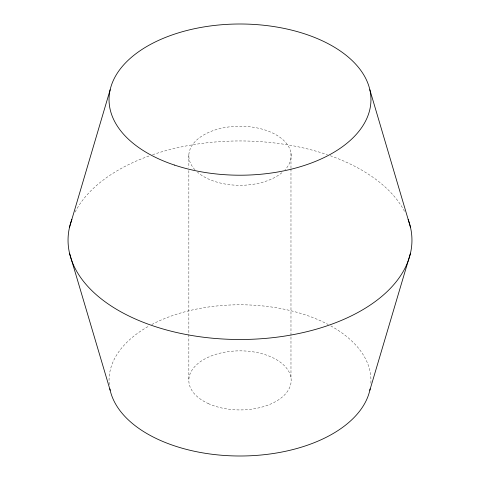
<?xml version="1.0" encoding="UTF-8"?>
<svg xmlns="http://www.w3.org/2000/svg" width="480" height="480" viewBox="0 0 480 480"><rect width="100%" height="100%" fill="white"/><g stroke="black" fill="none" stroke-linecap="round" stroke-linejoin="round"><path stroke-width="0.36" stroke-dasharray="2.4 1.8" d="M290.976 153.186L290.976 168.162M290.976 168.912L290.976 377.82M188.85 154.902L188.85 167.634M188.85 170.628L188.85 333.858M188.85 334.608L188.85 379.536M194.952 169.782A51.174 29.544 0 0 1 240.006 126.222A51.174 29.544 0 0 1 285.042 169.782M281.916 172.71A51.174 29.544 0 0 1 197.526 172.242M330.768 325.896A130.956 75.606 0 0 1 370.746 384.63M109.254 384.63A130.956 75.606 0 0 1 149.232 325.896M151.734 324.54A130.956 75.606 0 0 1 328.266 324.54M75.132 212.034A171.948 99.27 0 0 1 149.736 155.73M152.592 154.734A171.948 99.27 0 0 1 327.408 154.734M330.264 155.73A171.948 99.27 0 0 1 404.868 212.034M208.26 403.566A51.174 29.544 0 0 0 290.628 384.678A51.174 29.544 0 0 0 221.106 352.938A51.174 29.544 0 0 0 208.26 403.566"/><path stroke-width="0.72" d="M69.522 227.268L110.166 89.736M369.834 390.264L410.478 253.182M369.834 89.736L410.478 227.268M69.522 253.182L110.166 390.264M370.128 388.86A130.956 75.606 0 0 1 240 456A130.956 75.606 0 0 1 109.872 388.86M408.138 219.444A171.948 99.27 0 0 1 240 339.498A171.948 99.27 0 0 1 71.862 219.444M174.522 165.084A130.956 75.606 0 0 0 370.956 99.606A130.956 75.606 0 0 0 174.522 34.128A130.956 75.606 0 0 0 174.522 165.084"/></g></svg>
